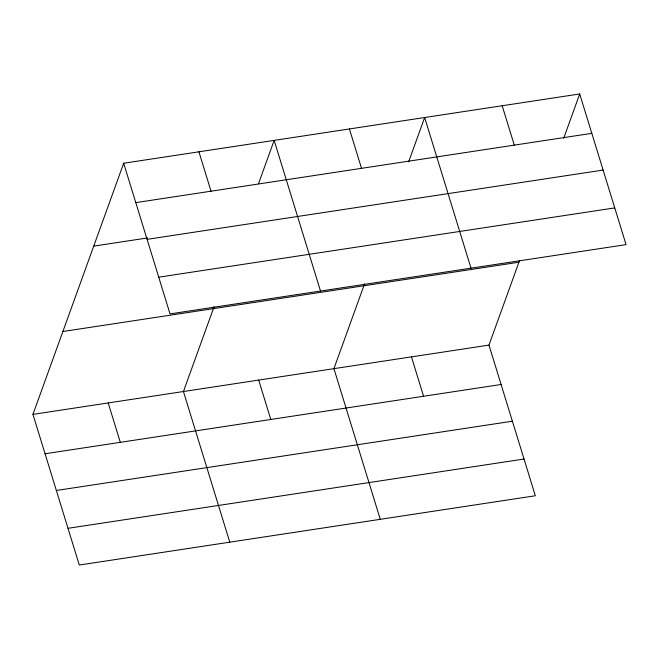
<?xml version="1.0" encoding="UTF-8"?>
<svg xmlns="http://www.w3.org/2000/svg" width="659" height="659" viewBox="0 0 659 659"><rect width="100%" height="100%" fill="white"/><g stroke="black" fill="none" stroke-linecap="round" stroke-linejoin="round"><path stroke-width="0.99" d="M519.605 260.33L488.978 345.102L535.33 495.757L79.294 565.035L32.95 414.379L123.67 163.243L579.706 93.965L626.05 244.621L170.022 313.898L123.67 163.243M214.06 306.748L183.441 391.52L229.785 542.176M258.501 183.746L274.16 140.383L320.513 291.039M364.551 283.881L333.932 368.653L380.276 519.317M408.638 161.85L424.651 117.516L471.004 268.172M563.692 138.291L579.706 93.965M135.787 202.626L591.815 133.349M93.735 246.12L147.624 237.932M147.089 239.341L603.117 170.063M158.72 277.175L614.756 207.898M62.885 331.502L518.921 262.224M32.95 414.379L488.978 345.102M45.067 453.763L501.095 384.485M56.361 490.485L512.389 421.208M68.001 528.312L524.029 459.035M502.174 105.745L514.292 145.12M349.41 128.95L361.519 168.333M411.455 356.881L423.572 396.265M198.919 151.809L211.037 191.192M258.682 380.086L270.8 419.47M108.191 402.946L120.309 442.329"/></g></svg>
